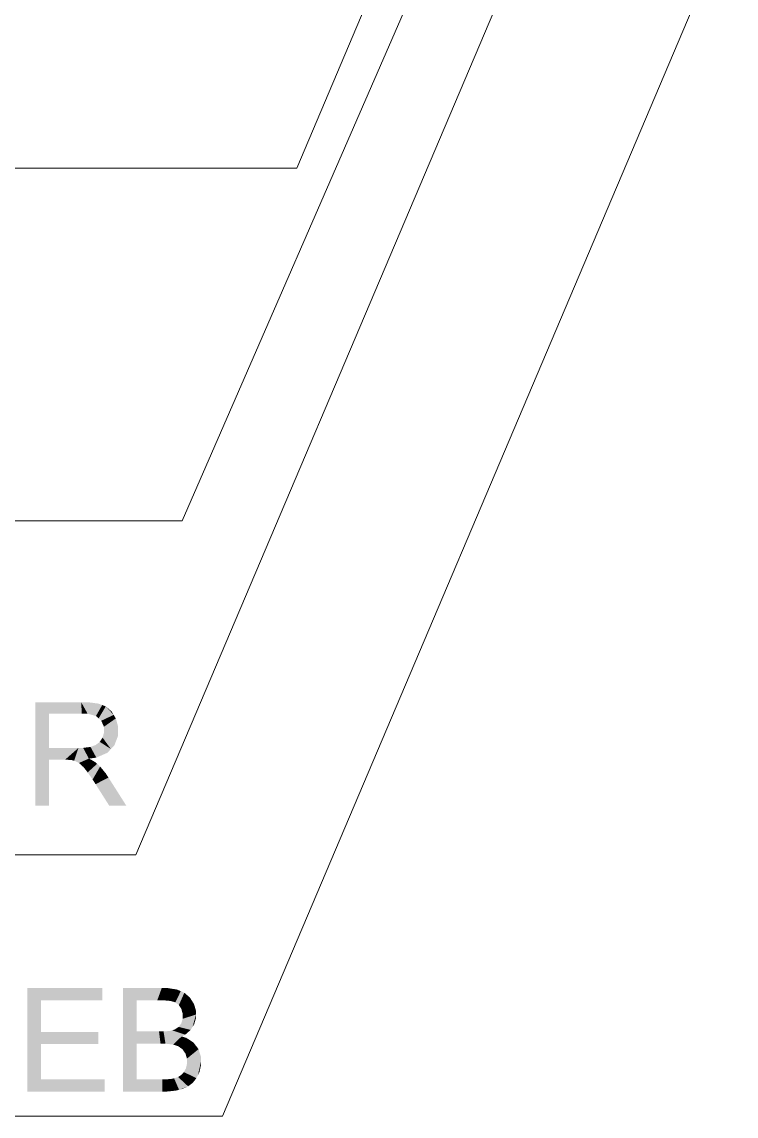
# Model space of a CAD drawing. Header units: millimetres. Extents: x 2 to 579, y 1 to 405.
# Drawn here: x 148.13 to 154.09, y 110.81 to 119.95 of the extents above; entities that cross this region are included whole.
import ezdxf

# ---------------------------------------------------------------- set-up
doc = ezdxf.new("R2010")
doc.units = ezdxf.units.MM
doc.linetypes.add('XKITLINE00', pattern=[0])
doc.layers.add('LinkedObject', color=7, linetype='Continuous', lineweight=0)

# ---------------------------------------------------------------- blocks, each defined once
blk = doc.blocks.new('*A4')
at = {"layer": 'LinkedObject'}
for points in [[(148.3527, 113.8886), (148.2387, 113.4056), (148.2387, 114.2696)], [(148.2387, 114.2696), (148.3527, 114.1746), (148.3527, 113.8886)], [(148.6257, 114.1746), (148.2387, 114.2696), (148.621, 114.2696)], [(148.3527, 114.1746), (148.2387, 114.2696), (148.6257, 114.1746)], [(148.621, 114.2696), (148.6737, 114.1746), (148.6257, 114.1746)], [(148.7663, 114.258), (148.621, 114.2696), (148.6787, 114.2696)], [(148.7963, 114.2463), (148.621, 114.2696), (148.7663, 114.258)], [(148.7439, 114.1548), (148.621, 114.2696), (148.7963, 114.2463)], [(148.6737, 114.1746), (148.621, 114.2696), (148.7439, 114.1548)], [(148.7963, 114.2463), (148.7662, 114.1351), (148.7439, 114.1548)], [(148.8263, 114.2347), (148.7662, 114.1351), (148.7963, 114.2463)], [(148.7662, 114.1351), (148.8263, 114.2347), (148.7884, 114.1153)], [(148.7884, 114.1153), (148.8263, 114.2347), (148.8922, 114.1641)], [(148.8922, 114.1641), (148.8263, 114.2347), (148.8743, 114.1936)], [(148.8922, 114.1641), (148.8106, 114.0649), (148.7884, 114.1153)], [(148.9102, 114.1347), (148.8106, 114.0649), (148.8922, 114.1641)], [(148.9281, 114.0695), (148.8106, 114.0649), (148.9102, 114.1347)], [(148.9281, 114.0339), (148.8106, 114.0649), (148.9281, 114.0695)], [(148.8106, 114.0649), (148.9281, 114.0339), (148.8106, 114.0343)], [(148.7877, 113.9567), (148.8687, 113.8789), (148.7762, 113.9389)], [(148.7991, 113.9745), (148.8687, 113.8789), (148.7877, 113.9567)], [(148.7991, 113.9745), (148.9281, 114.0339), (148.8687, 113.8789)], [(148.8106, 114.0133), (148.9281, 114.0339), (148.7991, 113.9745)], [(148.9281, 114.0339), (148.8106, 114.0133), (148.8106, 114.0343)], [(148.8687, 113.8789), (148.9281, 114.0339), (148.8984, 113.9104)], [(148.8984, 113.9104), (148.9281, 114.0339), (148.9281, 113.9879)], [(148.3527, 113.8886), (148.3527, 113.7892), (148.2387, 113.4056)], [(148.4851, 113.7892), (148.3527, 113.8886), (148.5981, 113.8886)], [(148.3527, 113.7892), (148.3527, 113.8886), (148.4851, 113.7892)], [(148.4851, 113.7892), (148.5981, 113.8886), (148.5072, 113.7892)], [(148.5072, 113.7892), (148.5981, 113.8886), (148.5389, 113.7872)], [(148.5389, 113.7872), (148.5981, 113.8886), (148.5486, 113.7851)], [(148.5486, 113.7851), (148.5981, 113.8886), (148.5619, 113.7819)], [(148.5619, 113.7819), (148.5981, 113.8886), (148.5879, 113.7704)], [(148.5879, 113.7704), (148.5981, 113.8886), (148.6372, 113.8886)], [(148.5879, 113.7704), (148.6372, 113.8886), (148.6007, 113.7622)], [(148.6372, 113.8886), (148.6851, 113.7988), (148.6007, 113.7622)], [(148.6984, 113.8967), (148.6851, 113.7988), (148.6372, 113.8886)], [(148.6851, 113.7988), (148.6984, 113.8967), (148.7472, 113.8073)], [(148.7205, 113.9048), (148.8687, 113.8789), (148.6984, 113.8967)], [(148.839, 113.8474), (148.6984, 113.8967), (148.8687, 113.8789)], [(148.7472, 113.8073), (148.6984, 113.8967), (148.839, 113.8474)], [(148.7426, 113.9129), (148.8687, 113.8789), (148.7205, 113.9048)], [(148.8687, 113.8789), (148.7426, 113.9129), (148.7762, 113.9389)], [(148.2387, 113.4056), (148.3527, 113.7892), (148.3527, 113.4056)], [(148.6007, 113.7622), (148.6851, 113.7988), (148.6135, 113.7539)], [(148.6851, 113.7988), (148.6425, 113.7251), (148.6135, 113.7539)], [(148.7078, 113.7878), (148.6425, 113.7251), (148.6851, 113.7988)], [(148.6425, 113.7251), (148.7078, 113.7878), (148.6587, 113.7045)], [(148.6587, 113.7045), (148.7078, 113.7878), (148.6748, 113.6838)], [(148.6748, 113.6838), (148.7078, 113.7878), (148.754, 113.7558)], [(148.754, 113.7558), (148.7078, 113.7878), (148.7422, 113.7664)], [(148.754, 113.7558), (148.716, 113.6243), (148.6748, 113.6838)], [(148.779, 113.7328), (148.716, 113.6243), (148.754, 113.7558)], [(148.8263, 113.6753), (148.716, 113.6243), (148.779, 113.7328)], [(148.716, 113.6243), (148.8263, 113.6753), (148.741, 113.5854)], [(148.741, 113.5854), (148.8263, 113.6753), (148.8486, 113.6408)], [(148.741, 113.5854), (148.8486, 113.6408), (148.8552, 113.4056)], [(148.8552, 113.4056), (148.8486, 113.6408), (148.9979, 113.4056)], [(148.2859, 111.5168), (148.1719, 111.0191), (148.1719, 111.8831)], [(148.2859, 111.5168), (148.1719, 111.8831), (148.2859, 111.7812)], [(148.7965, 111.7812), (148.1719, 111.8831), (148.7965, 111.8831)], [(148.2859, 111.7812), (148.1719, 111.8831), (148.7965, 111.7812)], [(148.9693, 111.8831), (149.0834, 111.4183), (148.9693, 111.0191)], [(149.0834, 111.5202), (149.0834, 111.4183), (148.9693, 111.8831)], [(148.9693, 111.8831), (149.0834, 111.7812), (149.0834, 111.5202)], [(149.2564, 111.7812), (148.9693, 111.8831), (149.2936, 111.8831)], [(149.0834, 111.7812), (148.9693, 111.8831), (149.2564, 111.7812)], [(149.2564, 111.7812), (149.2936, 111.8831), (149.3031, 111.7812)], [(149.2936, 111.8831), (149.3689, 111.7751), (149.3031, 111.7812)], [(149.3431, 111.8831), (149.3689, 111.7751), (149.2936, 111.8831)], [(149.4226, 111.87), (149.3689, 111.7751), (149.3431, 111.8831)], [(149.3689, 111.7751), (149.4226, 111.87), (149.3881, 111.7691)], [(149.3881, 111.7691), (149.4226, 111.87), (149.4073, 111.763)], [(149.4073, 111.763), (149.4226, 111.87), (149.4525, 111.8569)], [(149.4525, 111.8569), (149.4368, 111.7407), (149.4073, 111.763)], [(149.4824, 111.8438), (149.4368, 111.7407), (149.4525, 111.8569)], [(149.5293, 111.8034), (149.4368, 111.7407), (149.4824, 111.8438)], [(149.5463, 111.7761), (149.4368, 111.7407), (149.5293, 111.8034)], [(149.4368, 111.7407), (149.5463, 111.7761), (149.4472, 111.7243)], [(149.5463, 111.7761), (149.4575, 111.708), (149.4472, 111.7243)], [(149.4575, 111.708), (149.5463, 111.7761), (149.4679, 111.6701)], [(149.4679, 111.6701), (149.5463, 111.7761), (149.5802, 111.6621)], [(149.5802, 111.6918), (149.5463, 111.7761), (149.5632, 111.7489)], [(149.5802, 111.6621), (149.5463, 111.7761), (149.5802, 111.6918)], [(149.4568, 111.5883), (149.5802, 111.6621), (149.5502, 111.5578)], [(149.4679, 111.626), (149.5802, 111.6621), (149.4568, 111.5883)], [(149.5802, 111.6621), (149.4679, 111.6486), (149.4679, 111.6701)], [(149.4679, 111.6486), (149.5802, 111.6621), (149.4679, 111.626)], [(149.5502, 111.5578), (149.5802, 111.6621), (149.5652, 111.5822)], [(149.5652, 111.5822), (149.5802, 111.6621), (149.5802, 111.6344)], [(149.5502, 111.5578), (149.4346, 111.5582), (149.4568, 111.5883)], [(148.2859, 111.4148), (148.1719, 111.0191), (148.2859, 111.5168)], [(148.7646, 111.4148), (148.2859, 111.5168), (148.7646, 111.5168)], [(148.2859, 111.4148), (148.2859, 111.5168), (148.7646, 111.4148)], [(149.2836, 111.4183), (149.0834, 111.5202), (149.2706, 111.5202)], [(149.0834, 111.4183), (149.0834, 111.5202), (149.2836, 111.4183)], [(149.3249, 111.4183), (149.2706, 111.5202), (149.3087, 111.5202)], [(149.2836, 111.4183), (149.2706, 111.5202), (149.3249, 111.4183)], [(149.3633, 111.5252), (149.4596, 111.4788), (149.3087, 111.5202)], [(149.3087, 111.5202), (149.4596, 111.4788), (149.3249, 111.4183)], [(149.3249, 111.4183), (149.4596, 111.4788), (149.3883, 111.4111)], [(149.3799, 111.5303), (149.4899, 111.4938), (149.3633, 111.5252)], [(149.4596, 111.4788), (149.3633, 111.5252), (149.4899, 111.4938)], [(149.4017, 111.5367), (149.4899, 111.4938), (149.3799, 111.5303)], [(149.4596, 111.4788), (149.4103, 111.4038), (149.3883, 111.4111)], [(149.4346, 111.5582), (149.4899, 111.4938), (149.4017, 111.5367)], [(149.4103, 111.4038), (149.4596, 111.4788), (149.4323, 111.3966)], [(149.4323, 111.3966), (149.4596, 111.4788), (149.4667, 111.3716)], [(149.5352, 111.5333), (149.4346, 111.5582), (149.5502, 111.5578)], [(149.4899, 111.4938), (149.4346, 111.5582), (149.5352, 111.5333)], [(149.5587, 111.4281), (149.4596, 111.4788), (149.4986, 111.4673)], [(149.4667, 111.3716), (149.4596, 111.4788), (149.5587, 111.4281)], [(148.2859, 111.1211), (148.1719, 111.0191), (148.2859, 111.4148)], [(148.9693, 111.0191), (149.0834, 111.4183), (149.0834, 111.1211)], [(149.4667, 111.3716), (149.5587, 111.4281), (149.4792, 111.3537)], [(149.4792, 111.3537), (149.5587, 111.4281), (149.4917, 111.3359)], [(149.4917, 111.3359), (149.5587, 111.4281), (149.5797, 111.4004)], [(149.5797, 111.4004), (149.5041, 111.2939), (149.4917, 111.3359)], [(149.6007, 111.3727), (149.5041, 111.2939), (149.5797, 111.4004)], [(149.6216, 111.3073), (149.5041, 111.2939), (149.6007, 111.3727)], [(149.6216, 111.2696), (149.5041, 111.2939), (149.6216, 111.3073)], [(149.596, 111.1567), (149.4784, 111.1811), (149.4956, 111.2126)], [(149.4956, 111.2126), (149.6216, 111.2696), (149.596, 111.1567)], [(149.5041, 111.249), (149.6216, 111.2696), (149.4956, 111.2126)], [(149.5041, 111.2939), (149.6216, 111.2696), (149.5041, 111.2697)], [(149.6216, 111.2696), (149.5041, 111.249), (149.5041, 111.2697)], [(149.596, 111.1567), (149.6216, 111.2696), (149.6088, 111.1828)], [(149.6088, 111.1828), (149.6216, 111.2696), (149.6216, 111.2392)], [(148.1719, 111.0191), (148.2859, 111.1211), (148.8164, 111.0191)], [(148.8164, 111.0191), (148.2859, 111.1211), (148.8164, 111.1211)], [(149.0834, 111.1211), (149.2987, 111.0191), (148.9693, 111.0191)], [(149.2991, 111.1211), (149.2987, 111.0191), (149.0834, 111.1211)], [(149.2991, 111.1211), (149.34, 111.0191), (149.2987, 111.0191)], [(149.3269, 111.1211), (149.34, 111.0191), (149.2991, 111.1211)], [(149.3659, 111.1231), (149.4097, 111.0263), (149.3269, 111.1211)], [(149.3269, 111.1211), (149.4097, 111.0263), (149.34, 111.0191)], [(149.3771, 111.1252), (149.4097, 111.0263), (149.3659, 111.1231)], [(149.4381, 111.0336), (149.3771, 111.1252), (149.3969, 111.1287)], [(149.4097, 111.0263), (149.3771, 111.1252), (149.4381, 111.0336)], [(149.43, 111.1405), (149.5138, 111.0621), (149.3969, 111.1287)], [(149.3969, 111.1287), (149.5138, 111.0621), (149.4381, 111.0336)], [(149.5327, 111.0763), (149.43, 111.1405), (149.4566, 111.157)], [(149.5138, 111.0621), (149.43, 111.1405), (149.5327, 111.0763)], [(149.4784, 111.1811), (149.5515, 111.0904), (149.4566, 111.157)], [(149.4566, 111.157), (149.5515, 111.0904), (149.5327, 111.0763)], [(149.5832, 111.1306), (149.4784, 111.1811), (149.596, 111.1567)], [(149.5515, 111.0904), (149.4784, 111.1811), (149.5832, 111.1306)], [(149.4381, 111.0336), (149.5138, 111.0621), (149.4665, 111.0408)]]:
    blk.add_hatch(color=7, dxfattribs=at).paths.add_polyline_path(points, flags=17)
at = {"layer": 'LinkedObject', "color": 6, "linetype": 'XKITLINE00', "lineweight": 0}
for p, q in [((153.2321, 122.7847), (149.0766, 112.9946)), ((152.3783, 122.4792), (149.4644, 115.7834)), ((151.9987, 122.4468), (150.4205, 118.7286)), ((154.091, 120.921), (149.8007, 110.8136)), ((150.4205, 118.7286), (136.7921, 118.7286)), ((149.4644, 115.7834), (129.896, 115.7834)), ((149.0766, 112.9946), (136.1219, 112.9946)), ((149.8007, 110.8136), (135.3411, 110.8136))]:
    blk.add_line(p, q, dxfattribs=at)

msp = doc.modelspace()

# ---------------------------------------------------------------- block references
at = {"lineweight": 0}
msp.add_blockref('*A4', (0, 0), dxfattribs=at)

doc.saveas('drawing.dxf')
